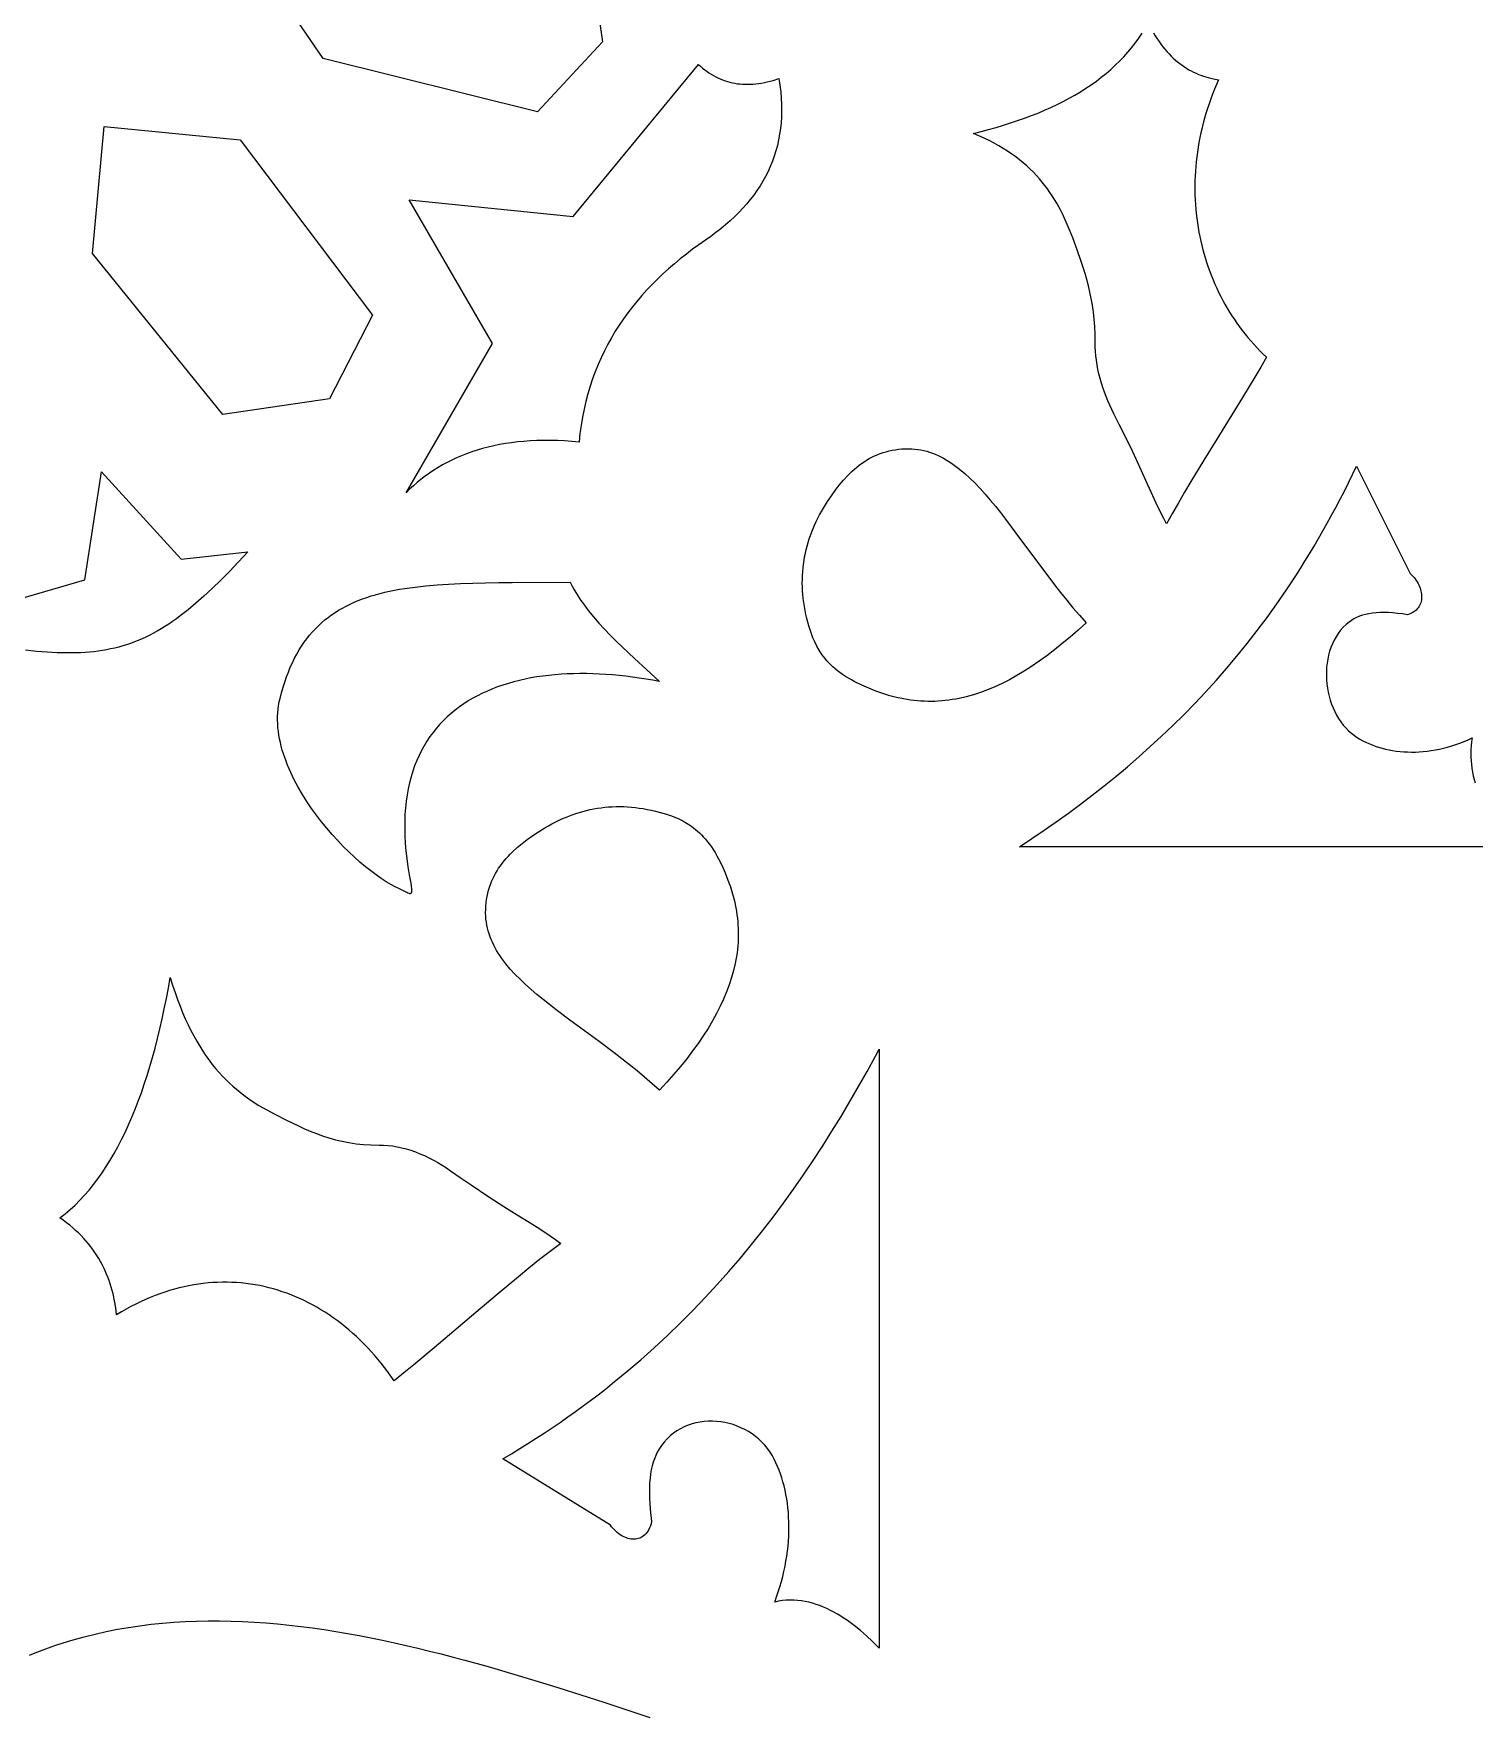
# Model space of a CAD drawing. Extents: x -575 to 575, y -425 to 425.
# Drawn here: x -468.3 to -411.5, y 250.7 to 317.1 of the extents above; entities that cross this region are included whole.
import ezdxf

# ---------------------------------------------------------------- set-up
doc = ezdxf.new("R2010")
doc.units = 0
doc.layers.add('LAYER_1', color=18, linetype='CONTINUOUS')

msp = doc.modelspace()

# ---------------------------------------------------------------- linework, layer by layer
at = {"layer": 'LAYER_1'}
for points in [[(-446.441, 320.472), (-445.903, 316.747), (-448.456, 313.991), (-456.901, 316.085), (-459.667, 320.131), (-454.845, 322.535)], [(-442.04, 315.782), (-441.958, 315.712), (-441.875, 315.646), (-441.791, 315.583), (-441.705, 315.523), (-441.619, 315.468), (-441.531, 315.416), (-441.441, 315.367), (-441.351, 315.323), (-441.26, 315.282), (-441.167, 315.244), (-441.073, 315.21), (-440.978, 315.18), (-440.882, 315.154), (-440.784, 315.131), (-440.686, 315.112), (-440.586, 315.096), (-440.485, 315.084), (-440.383, 315.076), (-440.28, 315.072), (-440.175, 315.071), (-440.069, 315.073), (-439.962, 315.08), (-439.854, 315.09), (-439.745, 315.103), (-439.634, 315.121), (-439.523, 315.141), (-439.41, 315.166), (-439.181, 315.226), (-438.947, 315.301), (-438.908, 315.038), (-438.879, 314.779), (-438.859, 314.526), (-438.847, 314.277), (-438.845, 314.034), (-438.851, 313.794), (-438.865, 313.56), (-438.889, 313.329), (-438.921, 313.103), (-438.961, 312.882), (-439.01, 312.664), (-439.067, 312.451), (-439.133, 312.242), (-439.206, 312.037), (-439.288, 311.835), (-439.377, 311.638), (-439.475, 311.444), (-439.581, 311.254), (-439.694, 311.067), (-439.815, 310.884), (-439.944, 310.705), (-440.08, 310.528), (-440.224, 310.355), (-440.375, 310.186), (-440.534, 310.019), (-440.7, 309.855), (-440.874, 309.694), (-441.054, 309.536), (-441.242, 309.381), (-441.436, 309.229), (-441.638, 309.079), (-441.846, 308.931), (-442.101, 308.752), (-442.35, 308.57), (-442.595, 308.383), (-442.834, 308.193), (-443.068, 307.999), (-443.296, 307.802), (-443.518, 307.6), (-443.735, 307.394), (-443.945, 307.184), (-444.15, 306.969), (-444.348, 306.75), (-444.54, 306.527), (-444.725, 306.299), (-444.903, 306.067), (-445.075, 305.829), (-445.24, 305.587), (-445.397, 305.34), (-445.548, 305.088), (-445.691, 304.831), (-445.827, 304.568), (-445.955, 304.3), (-446.075, 304.027), (-446.188, 303.748), (-446.292, 303.464), (-446.389, 303.174), (-446.477, 302.878), (-446.556, 302.576), (-446.628, 302.268), (-446.69, 301.954), (-446.744, 301.634), (-446.788, 301.308), (-446.824, 300.975), (-447.115, 301), (-447.4, 301.019), (-447.68, 301.031), (-447.955, 301.037), (-448.224, 301.038), (-448.487, 301.032), (-448.746, 301.02), (-448.999, 301.003), (-449.247, 300.979), (-449.49, 300.95), (-449.727, 300.915), (-449.96, 300.875), (-450.188, 300.829), (-450.41, 300.777), (-450.628, 300.72), (-450.841, 300.657), (-451.05, 300.59), (-451.253, 300.517), (-451.452, 300.438), (-451.647, 300.355), (-451.837, 300.266), (-452.022, 300.173), (-452.203, 300.074), (-452.38, 299.971), (-452.552, 299.863), (-452.72, 299.75), (-452.884, 299.632), (-453.044, 299.51), (-453.2, 299.383), (-453.352, 299.252), (-453.499, 299.116), (-453.643, 298.976), (-450.233, 304.862), (-453.525, 310.526), (-447.059, 309.859), (-442.121, 315.856)], [(-460.182, 312.887), (-454.96, 305.98), (-456.66, 302.684), (-460.859, 302.067), (-465.994, 308.402), (-465.537, 313.41)], [(-433.713, 300.706), (-433.593, 300.697), (-433.474, 300.683), (-433.357, 300.663), (-433.241, 300.639), (-433.126, 300.61), (-433.013, 300.576), (-432.901, 300.537), (-432.789, 300.493), (-432.679, 300.445), (-432.57, 300.393), (-432.462, 300.336), (-432.355, 300.275), (-432.249, 300.21), (-432.143, 300.141), (-432.039, 300.068), (-431.935, 299.992), (-431.831, 299.911), (-431.626, 299.739), (-431.423, 299.553), (-431.222, 299.355), (-431.021, 299.144), (-430.821, 298.922), (-430.622, 298.689), (-430.422, 298.446), (-430.221, 298.194), (-430.02, 297.933), (-429.612, 297.391), (-428.764, 296.241), (-428.318, 295.646), (-428.088, 295.346), (-427.852, 295.045), (-427.61, 294.745), (-427.363, 294.446), (-427.108, 294.149), (-426.847, 293.854), (-427.164, 293.566), (-427.477, 293.292), (-427.786, 293.032), (-428.093, 292.787), (-428.396, 292.556), (-428.696, 292.339), (-428.993, 292.136), (-429.288, 291.947), (-429.58, 291.772), (-429.87, 291.612), (-430.157, 291.465), (-430.442, 291.332), (-430.726, 291.213), (-431.008, 291.108), (-431.288, 291.017), (-431.567, 290.939), (-431.844, 290.876), (-431.982, 290.849), (-432.121, 290.825), (-432.258, 290.805), (-432.396, 290.789), (-432.533, 290.776), (-432.671, 290.766), (-432.808, 290.759), (-432.945, 290.756), (-433.081, 290.757), (-433.218, 290.76), (-433.355, 290.767), (-433.491, 290.778), (-433.628, 290.791), (-433.765, 290.809), (-433.901, 290.829), (-434.038, 290.853), (-434.311, 290.91), (-434.584, 290.981), (-434.858, 291.065), (-435.133, 291.162), (-435.409, 291.272), (-435.685, 291.396), (-435.963, 291.532), (-436.091, 291.601), (-436.214, 291.671), (-436.33, 291.743), (-436.44, 291.816), (-436.544, 291.891), (-436.643, 291.966), (-436.736, 292.043), (-436.825, 292.121), (-436.908, 292.2), (-436.986, 292.28), (-437.059, 292.36), (-437.128, 292.441), (-437.193, 292.522), (-437.253, 292.604), (-437.363, 292.769), (-437.458, 292.933), (-437.54, 293.097), (-437.611, 293.26), (-437.672, 293.42), (-437.724, 293.578), (-437.77, 293.731), (-437.846, 294.023), (-437.884, 294.183), (-437.917, 294.341), (-437.945, 294.499), (-437.969, 294.655), (-437.989, 294.81), (-438.005, 294.965), (-438.017, 295.118), (-438.024, 295.27), (-438.027, 295.421), (-438.026, 295.571), (-438.021, 295.72), (-438.012, 295.868), (-437.999, 296.015), (-437.982, 296.161), (-437.961, 296.306), (-437.936, 296.45), (-437.907, 296.593), (-437.874, 296.735), (-437.838, 296.876), (-437.797, 297.016), (-437.753, 297.156), (-437.706, 297.294), (-437.654, 297.432), (-437.599, 297.568), (-437.541, 297.704), (-437.479, 297.839), (-437.413, 297.974), (-437.344, 298.107), (-437.271, 298.239), (-437.195, 298.371), (-437.033, 298.632), (-436.883, 298.855), (-436.73, 299.069), (-436.572, 299.274), (-436.409, 299.469), (-436.24, 299.653), (-436.153, 299.74), (-436.064, 299.825), (-435.974, 299.906), (-435.882, 299.984), (-435.788, 300.059), (-435.692, 300.13), (-435.595, 300.197), (-435.495, 300.261), (-435.392, 300.321), (-435.288, 300.377), (-435.181, 300.429), (-435.072, 300.478), (-434.961, 300.521), (-434.847, 300.561), (-434.73, 300.596), (-434.611, 300.627), (-434.489, 300.653), (-434.364, 300.674), (-434.236, 300.69), (-434.105, 300.702), (-433.972, 300.708), (-433.835, 300.71)], [(-447.1, 295.302), (-447.017, 295.157), (-446.93, 295.014), (-446.841, 294.874), (-446.749, 294.737), (-446.655, 294.602), (-446.459, 294.34), (-446.255, 294.086), (-446.043, 293.84), (-445.823, 293.6), (-445.597, 293.364), (-445.365, 293.133), (-445.129, 292.905), (-444.644, 292.453), (-444.149, 291.999), (-443.649, 291.535), (-443.917, 291.587), (-444.184, 291.633), (-444.451, 291.676), (-444.716, 291.714), (-444.98, 291.747), (-445.244, 291.777), (-445.506, 291.801), (-445.766, 291.821), (-446.025, 291.836), (-446.282, 291.847), (-446.537, 291.852), (-446.789, 291.853), (-447.04, 291.849), (-447.289, 291.84), (-447.535, 291.826), (-447.778, 291.807), (-448.018, 291.783), (-448.256, 291.754), (-448.49, 291.719), (-448.721, 291.679), (-448.949, 291.634), (-449.174, 291.584), (-449.394, 291.528), (-449.611, 291.467), (-449.824, 291.4), (-450.033, 291.327), (-450.238, 291.249), (-450.438, 291.165), (-450.634, 291.076), (-450.825, 290.981), (-451.011, 290.88), (-451.192, 290.773), (-451.369, 290.66), (-451.54, 290.541), (-451.705, 290.416), (-451.865, 290.285), (-452.02, 290.147), (-452.168, 290.004), (-452.311, 289.854), (-452.447, 289.698), (-452.578, 289.536), (-452.701, 289.367), (-452.819, 289.191), (-452.929, 289.01), (-453.033, 288.821), (-453.13, 288.626), (-453.22, 288.424), (-453.302, 288.216), (-453.377, 288.001), (-453.444, 287.778), (-453.504, 287.549), (-453.556, 287.313), (-453.6, 287.071), (-453.636, 286.82), (-453.663, 286.563), (-453.683, 286.299), (-453.693, 286.028), (-453.695, 285.749), (-453.688, 285.463), (-453.672, 285.169), (-453.647, 284.868), (-453.612, 284.56), (-453.568, 284.244), (-453.515, 283.921), (-453.459, 283.593), (-453.442, 283.471), (-453.431, 283.372), (-453.428, 283.297), (-453.432, 283.242), (-453.444, 283.205), (-453.452, 283.193), (-453.462, 283.185), (-453.475, 283.18), (-453.489, 283.179), (-453.524, 283.186), (-453.566, 283.203), (-453.617, 283.228), (-453.743, 283.295), (-453.819, 283.333), (-453.904, 283.371), (-454.068, 283.447), (-454.244, 283.541), (-454.429, 283.651), (-454.623, 283.777), (-454.824, 283.918), (-455.03, 284.074), (-455.242, 284.243), (-455.458, 284.426), (-455.675, 284.621), (-455.895, 284.827), (-456.114, 285.045), (-456.332, 285.272), (-456.547, 285.509), (-456.76, 285.756), (-456.967, 286.01), (-457.168, 286.271), (-457.363, 286.539), (-457.549, 286.813), (-457.725, 287.093), (-457.891, 287.376), (-458.045, 287.664), (-458.117, 287.809), (-458.185, 287.955), (-458.25, 288.101), (-458.312, 288.248), (-458.369, 288.395), (-458.423, 288.542), (-458.472, 288.69), (-458.517, 288.838), (-458.557, 288.986), (-458.593, 289.134), (-458.624, 289.282), (-458.65, 289.429), (-458.671, 289.577), (-458.687, 289.723), (-458.697, 289.87), (-458.702, 290.016), (-458.701, 290.161), (-458.695, 290.305), (-458.682, 290.449), (-458.663, 290.592), (-458.638, 290.733), (-458.607, 290.874), (-458.549, 291.096), (-458.487, 291.311), (-458.421, 291.519), (-458.352, 291.72), (-458.278, 291.914), (-458.201, 292.1), (-458.12, 292.281), (-458.035, 292.454), (-457.946, 292.621), (-457.853, 292.782), (-457.756, 292.937), (-457.656, 293.085), (-457.551, 293.228), (-457.443, 293.364), (-457.331, 293.495), (-457.215, 293.62), (-457.096, 293.74), (-456.972, 293.854), (-456.845, 293.964), (-456.714, 294.068), (-456.579, 294.167), (-456.44, 294.261), (-456.297, 294.35), (-456.151, 294.435), (-456, 294.515), (-455.846, 294.591), (-455.688, 294.663), (-455.526, 294.731), (-455.361, 294.794), (-455.191, 294.854), (-455.018, 294.91), (-454.841, 294.962), (-454.66, 295.011), (-454.476, 295.056), (-454.287, 295.098), (-454.095, 295.137), (-453.899, 295.173), (-453.699, 295.206), (-453.288, 295.264), (-452.862, 295.311), (-452.421, 295.35), (-451.965, 295.38), (-451.493, 295.404), (-451.007, 295.421), (-450.505, 295.433), (-449.989, 295.44), (-449.457, 295.445), (-447.181, 295.451)], [(-445.065, 286.61), (-444.913, 286.602), (-444.76, 286.591), (-444.606, 286.575), (-444.451, 286.555), (-444.294, 286.531), (-444.137, 286.503), (-443.978, 286.47), (-443.819, 286.432), (-443.527, 286.356), (-443.373, 286.31), (-443.216, 286.258), (-443.055, 286.197), (-442.893, 286.126), (-442.729, 286.044), (-442.564, 285.949), (-442.4, 285.839), (-442.318, 285.779), (-442.236, 285.714), (-442.155, 285.645), (-442.075, 285.572), (-441.995, 285.494), (-441.917, 285.41), (-441.839, 285.322), (-441.762, 285.229), (-441.686, 285.13), (-441.611, 285.026), (-441.538, 284.916), (-441.466, 284.8), (-441.396, 284.677), (-441.328, 284.549), (-441.191, 284.271), (-441.068, 283.995), (-440.957, 283.719), (-440.86, 283.444), (-440.776, 283.17), (-440.706, 282.897), (-440.648, 282.623), (-440.624, 282.487), (-440.604, 282.35), (-440.587, 282.214), (-440.573, 282.077), (-440.563, 281.941), (-440.556, 281.804), (-440.552, 281.667), (-440.552, 281.531), (-440.555, 281.394), (-440.561, 281.257), (-440.571, 281.119), (-440.584, 280.982), (-440.601, 280.844), (-440.621, 280.706), (-440.644, 280.568), (-440.671, 280.43), (-440.735, 280.153), (-440.812, 279.874), (-440.904, 279.594), (-441.009, 279.312), (-441.128, 279.028), (-441.26, 278.743), (-441.407, 278.455), (-441.568, 278.166), (-441.743, 277.874), (-441.931, 277.579), (-442.134, 277.282), (-442.351, 276.982), (-442.582, 276.679), (-442.828, 276.372), (-443.087, 276.063), (-443.361, 275.749), (-443.649, 275.433), (-443.944, 275.694), (-444.241, 275.948), (-444.541, 276.196), (-444.841, 276.438), (-445.141, 276.673), (-445.441, 276.904), (-446.036, 277.35), (-447.187, 278.198), (-447.729, 278.606), (-447.989, 278.807), (-448.241, 279.008), (-448.484, 279.207), (-448.717, 279.407), (-448.939, 279.607), (-449.15, 279.807), (-449.349, 280.009), (-449.535, 280.212), (-449.706, 280.417), (-449.787, 280.52), (-449.864, 280.624), (-449.937, 280.729), (-450.006, 280.835), (-450.071, 280.941), (-450.132, 281.048), (-450.188, 281.156), (-450.241, 281.265), (-450.289, 281.375), (-450.332, 281.486), (-450.371, 281.599), (-450.405, 281.712), (-450.434, 281.827), (-450.459, 281.943), (-450.478, 282.06), (-450.492, 282.179), (-450.501, 282.299), (-450.505, 282.421), (-450.504, 282.557), (-450.497, 282.691), (-450.486, 282.822), (-450.469, 282.95), (-450.448, 283.075), (-450.422, 283.197), (-450.391, 283.316), (-450.356, 283.433), (-450.317, 283.547), (-450.273, 283.658), (-450.225, 283.767), (-450.173, 283.874), (-450.117, 283.978), (-450.056, 284.08), (-449.993, 284.18), (-449.925, 284.278), (-449.854, 284.374), (-449.779, 284.468), (-449.701, 284.56), (-449.62, 284.65), (-449.536, 284.739), (-449.448, 284.826), (-449.265, 284.995), (-449.07, 285.158), (-448.865, 285.316), (-448.65, 285.469), (-448.428, 285.619), (-448.167, 285.781), (-448.035, 285.857), (-447.902, 285.93), (-447.769, 285.999), (-447.635, 286.065), (-447.5, 286.127), (-447.364, 286.185), (-447.227, 286.24), (-447.09, 286.292), (-446.951, 286.339), (-446.812, 286.383), (-446.671, 286.424), (-446.53, 286.46), (-446.388, 286.493), (-446.245, 286.522), (-446.101, 286.546), (-445.956, 286.568), (-445.81, 286.585), (-445.663, 286.598), (-445.515, 286.607), (-445.366, 286.612), (-445.216, 286.613)], [(-462.839, 279.577), (-462.745, 279.291), (-462.647, 279.015), (-462.547, 278.75), (-462.444, 278.496), (-462.339, 278.251), (-462.23, 278.016), (-462.12, 277.791), (-462.006, 277.575), (-461.89, 277.367), (-461.772, 277.169), (-461.651, 276.978), (-461.528, 276.796), (-461.403, 276.621), (-461.276, 276.454), (-461.146, 276.295), (-461.014, 276.142), (-460.88, 275.996), (-460.744, 275.856), (-460.606, 275.722), (-460.467, 275.594), (-460.325, 275.472), (-460.182, 275.355), (-460.036, 275.243), (-459.889, 275.135), (-459.741, 275.032), (-459.439, 274.839), (-459.131, 274.659), (-458.817, 274.492), (-458.349, 274.253), (-457.883, 274.027), (-457.649, 273.921), (-457.413, 273.82), (-457.174, 273.725), (-456.93, 273.637), (-456.681, 273.557), (-456.425, 273.485), (-456.162, 273.422), (-455.89, 273.37), (-455.609, 273.328), (-455.318, 273.299), (-455.015, 273.281), (-454.699, 273.277), (-454.525, 273.273), (-454.349, 273.261), (-454.172, 273.239), (-453.993, 273.209), (-453.814, 273.17), (-453.634, 273.123), (-453.455, 273.068), (-453.275, 273.005), (-453.096, 272.935), (-452.918, 272.858), (-452.741, 272.775), (-452.566, 272.684), (-452.393, 272.588), (-452.222, 272.485), (-452.053, 272.377), (-451.888, 272.264), (-451.468, 271.969), (-451.079, 271.702), (-450.384, 271.24), (-449.785, 270.856), (-449.262, 270.531), (-448.795, 270.243), (-448.367, 269.972), (-447.958, 269.699), (-447.755, 269.554), (-447.549, 269.401), (-447.964, 269.087), (-448.381, 268.762), (-448.798, 268.428), (-449.216, 268.087), (-450.053, 267.39), (-450.886, 266.683), (-452.528, 265.285), (-453.33, 264.619), (-453.724, 264.299), (-454.113, 263.99), (-454.237, 264.167), (-454.362, 264.341), (-454.491, 264.51), (-454.621, 264.676), (-454.754, 264.838), (-454.889, 264.996), (-455.026, 265.15), (-455.166, 265.301), (-455.307, 265.447), (-455.451, 265.589), (-455.597, 265.727), (-455.745, 265.862), (-455.894, 265.992), (-456.046, 266.118), (-456.199, 266.24), (-456.354, 266.357), (-456.511, 266.471), (-456.67, 266.58), (-456.831, 266.686), (-456.993, 266.786), (-457.156, 266.883), (-457.321, 266.975), (-457.488, 267.063), (-457.656, 267.147), (-457.826, 267.226), (-457.997, 267.3), (-458.169, 267.371), (-458.342, 267.436), (-458.517, 267.498), (-458.693, 267.554), (-458.87, 267.606), (-459.048, 267.654), (-459.227, 267.697), (-459.407, 267.735), (-459.588, 267.769), (-459.77, 267.798), (-459.953, 267.822), (-460.137, 267.841), (-460.321, 267.856), (-460.506, 267.866), (-460.692, 267.871), (-460.878, 267.871), (-461.065, 267.866), (-461.253, 267.856), (-461.441, 267.842), (-461.629, 267.822), (-461.818, 267.797), (-462.007, 267.768), (-462.197, 267.733), (-462.387, 267.693), (-462.577, 267.648), (-462.767, 267.598), (-462.958, 267.543), (-463.148, 267.483), (-463.338, 267.417), (-463.529, 267.346), (-463.719, 267.27), (-463.91, 267.188), (-464.1, 267.102), (-464.29, 267.009), (-464.48, 266.912), (-464.669, 266.809), (-464.858, 266.701), (-465.047, 266.587), (-465.083, 266.866), (-465.13, 267.141), (-465.188, 267.411), (-465.222, 267.544), (-465.26, 267.676), (-465.3, 267.807), (-465.344, 267.936), (-465.391, 268.064), (-465.442, 268.191), (-465.496, 268.317), (-465.554, 268.441), (-465.615, 268.563), (-465.68, 268.684), (-465.749, 268.804), (-465.822, 268.922), (-465.898, 269.039), (-465.979, 269.154), (-466.064, 269.268), (-466.152, 269.38), (-466.245, 269.49), (-466.343, 269.599), (-466.444, 269.706), (-466.55, 269.811), (-466.66, 269.914), (-466.775, 270.016), (-466.895, 270.116), (-467.019, 270.214), (-467.147, 270.311), (-467.281, 270.405), (-467.077, 270.564), (-466.878, 270.733), (-466.683, 270.911), (-466.493, 271.099), (-466.309, 271.297), (-466.128, 271.504), (-465.953, 271.72), (-465.782, 271.946), (-465.615, 272.181), (-465.453, 272.425), (-465.296, 272.677), (-465.143, 272.939), (-464.994, 273.209), (-464.85, 273.488), (-464.71, 273.775), (-464.574, 274.071), (-464.442, 274.376), (-464.314, 274.688), (-464.191, 275.009), (-464.071, 275.337), (-463.955, 275.674), (-463.844, 276.019), (-463.736, 276.371), (-463.632, 276.731), (-463.531, 277.098), (-463.435, 277.473), (-463.342, 277.856), (-463.253, 278.245), (-463.167, 278.642), (-463.085, 279.046), (-463.006, 279.457), (-462.931, 279.875)], [(-435, 253.445), (-435.042, 253.49), (-435.267, 253.714), (-435.5, 253.934), (-435.741, 254.145), (-435.99, 254.347), (-436.247, 254.536), (-436.377, 254.625), (-436.51, 254.711), (-436.644, 254.792), (-436.78, 254.869), (-436.917, 254.941), (-437.056, 255.008), (-437.196, 255.07), (-437.337, 255.126), (-437.48, 255.177), (-437.624, 255.221), (-437.769, 255.259), (-437.915, 255.291), (-438.062, 255.315), (-438.211, 255.332), (-438.36, 255.342), (-438.51, 255.344), (-438.66, 255.338), (-438.812, 255.324), (-438.964, 255.301), (-439.117, 255.269), (-439.042, 255.47), (-438.973, 255.671), (-438.909, 255.872), (-438.85, 256.073), (-438.798, 256.274), (-438.75, 256.475), (-438.708, 256.676), (-438.671, 256.875), (-438.639, 257.074), (-438.613, 257.272), (-438.591, 257.469), (-438.575, 257.664), (-438.564, 257.858), (-438.557, 258.051), (-438.555, 258.241), (-438.558, 258.429), (-438.566, 258.615), (-438.578, 258.799), (-438.595, 258.98), (-438.617, 259.159), (-438.643, 259.334), (-438.673, 259.507), (-438.708, 259.676), (-438.747, 259.842), (-438.79, 260.004), (-438.838, 260.163), (-438.89, 260.317), (-438.945, 260.468), (-439.005, 260.614), (-439.068, 260.755), (-439.136, 260.892), (-439.207, 261.024), (-439.298, 261.173), (-439.397, 261.313), (-439.505, 261.446), (-439.62, 261.57), (-439.743, 261.686), (-439.872, 261.794), (-440.008, 261.893), (-440.149, 261.984), (-440.294, 262.066), (-440.445, 262.139), (-440.598, 262.203), (-440.755, 262.258), (-440.915, 262.304), (-441.077, 262.341), (-441.24, 262.368), (-441.404, 262.386), (-441.568, 262.394), (-441.732, 262.393), (-441.895, 262.381), (-442.057, 262.36), (-442.217, 262.328), (-442.374, 262.287), (-442.528, 262.235), (-442.679, 262.172), (-442.825, 262.1), (-442.966, 262.016), (-443.102, 261.922), (-443.232, 261.816), (-443.355, 261.7), (-443.471, 261.573), (-443.579, 261.434), (-443.679, 261.284), (-443.745, 261.169), (-443.805, 261.046), (-443.858, 260.916), (-443.904, 260.778), (-443.945, 260.632), (-443.979, 260.478), (-444.007, 260.315), (-444.028, 260.144), (-444.043, 259.964), (-444.051, 259.775), (-444.054, 259.576), (-444.049, 259.368), (-444.038, 259.15), (-444.021, 258.923), (-443.997, 258.685), (-443.967, 258.436), (-443.989, 258.35), (-444.015, 258.271), (-444.045, 258.197), (-444.078, 258.129), (-444.113, 258.067), (-444.152, 258.011), (-444.193, 257.96), (-444.237, 257.914), (-444.283, 257.874), (-444.332, 257.84), (-444.382, 257.81), (-444.435, 257.786), (-444.489, 257.768), (-444.544, 257.754), (-444.601, 257.745), (-444.659, 257.741), (-444.717, 257.743), (-444.777, 257.749), (-444.837, 257.759), (-444.898, 257.775), (-444.959, 257.795), (-445.019, 257.82), (-445.08, 257.849), (-445.141, 257.882), (-445.201, 257.92), (-445.26, 257.962), (-445.318, 258.009), (-445.376, 258.059), (-445.432, 258.114), (-445.487, 258.173), (-445.541, 258.235), (-445.592, 258.302), (-449.825, 260.916), (-449.492, 261.113), (-449.163, 261.313), (-448.837, 261.516), (-448.516, 261.72), (-448.198, 261.927), (-447.884, 262.136), (-447.574, 262.348), (-447.267, 262.561), (-446.964, 262.777), (-446.665, 262.995), (-446.369, 263.216), (-446.077, 263.438), (-445.789, 263.662), (-445.503, 263.889), (-444.943, 264.348), (-444.396, 264.815), (-443.863, 265.29), (-443.342, 265.773), (-442.833, 266.264), (-442.337, 266.761), (-441.853, 267.266), (-441.38, 267.778), (-440.919, 268.297), (-440.468, 268.822), (-440.028, 269.354), (-439.599, 269.892), (-439.18, 270.436), (-438.77, 270.986), (-438.37, 271.542), (-437.98, 272.104), (-437.598, 272.67), (-437.225, 273.242), (-436.86, 273.819), (-436.503, 274.401), (-436.153, 274.987), (-435.812, 275.578), (-435.477, 276.173), (-435.149, 276.772), (-435, 277.052)]]:
    msp.add_lwpolyline(points, close=True, dxfattribs=at)
for points in [[(-424.193, 317.099), (-424.121, 316.98), (-424.047, 316.865), (-423.971, 316.755), (-423.895, 316.649), (-423.817, 316.547), (-423.738, 316.45), (-423.658, 316.357), (-423.577, 316.268), (-423.494, 316.184), (-423.41, 316.103), (-423.325, 316.026), (-423.24, 315.954), (-423.152, 315.885), (-423.064, 315.82), (-422.975, 315.758), (-422.885, 315.701), (-422.794, 315.646), (-422.702, 315.596), (-422.608, 315.549), (-422.514, 315.505), (-422.419, 315.464), (-422.323, 315.427), (-422.226, 315.393), (-422.03, 315.334), (-421.83, 315.287), (-421.627, 315.252), (-421.71, 315.063), (-421.789, 314.874), (-421.864, 314.684), (-421.934, 314.495), (-422.002, 314.305), (-422.065, 314.114), (-422.124, 313.924), (-422.179, 313.734), (-422.231, 313.543), (-422.279, 313.353), (-422.322, 313.162), (-422.363, 312.972), (-422.399, 312.782), (-422.432, 312.591), (-422.461, 312.402), (-422.486, 312.212), (-422.507, 312.023), (-422.525, 311.834), (-422.54, 311.645), (-422.55, 311.457), (-422.557, 311.27), (-422.561, 311.083), (-422.561, 310.896), (-422.557, 310.711), (-422.55, 310.525), (-422.539, 310.341), (-422.525, 310.157), (-422.508, 309.975), (-422.487, 309.793), (-422.462, 309.612), (-422.434, 309.432), (-422.403, 309.252), (-422.369, 309.074), (-422.331, 308.897), (-422.289, 308.722), (-422.245, 308.547), (-422.197, 308.373), (-422.146, 308.201), (-422.092, 308.03), (-422.034, 307.861), (-421.974, 307.693), (-421.91, 307.526), (-421.843, 307.361), (-421.772, 307.197), (-421.699, 307.035), (-421.623, 306.875), (-421.543, 306.716), (-421.461, 306.559), (-421.375, 306.404), (-421.286, 306.25), (-421.195, 306.099), (-421.1, 305.949), (-421.002, 305.801), (-420.902, 305.656), (-420.798, 305.512), (-420.692, 305.37), (-420.583, 305.231), (-420.471, 305.094), (-420.356, 304.958), (-420.238, 304.826), (-420.118, 304.695), (-419.994, 304.567), (-419.868, 304.441), (-419.739, 304.318), (-419.964, 303.928), (-420.196, 303.534), (-420.681, 302.733), (-421.697, 301.09), (-422.212, 300.257), (-422.718, 299.421), (-422.966, 299.003), (-423.209, 298.585), (-423.445, 298.169), (-423.674, 297.753), (-423.785, 297.959), (-423.89, 298.162), (-424.089, 298.572), (-424.285, 299), (-424.495, 299.466), (-424.732, 299.99), (-425.011, 300.589), (-425.347, 301.284), (-425.541, 301.673), (-425.755, 302.093), (-425.838, 302.258), (-425.916, 302.426), (-425.991, 302.597), (-426.061, 302.771), (-426.127, 302.946), (-426.187, 303.123), (-426.243, 303.301), (-426.294, 303.48), (-426.34, 303.659), (-426.38, 303.839), (-426.414, 304.019), (-426.442, 304.198), (-426.464, 304.376), (-426.48, 304.554), (-426.489, 304.73), (-426.491, 304.904), (-426.495, 305.219), (-426.507, 305.522), (-426.529, 305.814), (-426.559, 306.095), (-426.597, 306.366), (-426.643, 306.63), (-426.695, 306.885), (-426.753, 307.134), (-426.817, 307.378), (-426.886, 307.618), (-426.96, 307.854), (-427.037, 308.088), (-427.202, 308.553), (-427.375, 309.022), (-427.497, 309.335), (-427.627, 309.643), (-427.768, 309.945), (-427.843, 310.094), (-427.921, 310.241), (-428.003, 310.386), (-428.088, 310.53), (-428.177, 310.671), (-428.27, 310.811), (-428.367, 310.949), (-428.468, 311.085), (-428.575, 311.219), (-428.686, 311.351), (-428.802, 311.48), (-428.923, 311.608), (-429.05, 311.733), (-429.183, 311.856), (-429.321, 311.977), (-429.466, 312.095), (-429.617, 312.211), (-429.774, 312.324), (-429.938, 312.435), (-430.108, 312.543), (-430.286, 312.649), (-430.471, 312.752), (-430.664, 312.852), (-430.864, 312.949), (-431.073, 313.044), (-431.289, 313.135), (-430.985, 313.211), (-430.686, 313.289), (-430.393, 313.372), (-430.104, 313.457), (-429.821, 313.547), (-429.543, 313.639), (-429.27, 313.736), (-429.003, 313.836), (-428.741, 313.94), (-428.485, 314.048), (-428.235, 314.16), (-427.99, 314.276), (-427.751, 314.395), (-427.518, 314.519), (-427.29, 314.647), (-427.069, 314.778), (-426.854, 314.914), (-426.645, 315.054), (-426.442, 315.199), (-426.246, 315.348), (-426.056, 315.501), (-425.872, 315.658), (-425.695, 315.82), (-425.524, 315.986), (-425.36, 316.157), (-425.203, 316.333), (-425.052, 316.513), (-424.908, 316.698), (-424.772, 316.888), (-424.642, 317.082)], [(-410.008, 285.032), (-429.472, 285.032), (-428.985, 285.354), (-428.501, 285.681), (-428.021, 286.016), (-427.544, 286.358), (-427.071, 286.707), (-426.601, 287.064), (-426.135, 287.429), (-425.674, 287.802), (-425.216, 288.184), (-424.763, 288.575), (-424.315, 288.975), (-423.871, 289.384), (-423.431, 289.804), (-422.997, 290.233), (-422.568, 290.673), (-422.144, 291.123), (-421.725, 291.585), (-421.312, 292.057), (-420.904, 292.542), (-420.502, 293.038), (-420.107, 293.546), (-419.717, 294.067), (-419.333, 294.601), (-418.956, 295.148), (-418.586, 295.708), (-418.403, 295.993), (-418.222, 296.282), (-418.042, 296.574), (-417.864, 296.87), (-417.688, 297.169), (-417.514, 297.472), (-417.342, 297.778), (-417.171, 298.089), (-417.002, 298.403), (-416.835, 298.72), (-416.67, 299.042), (-416.507, 299.367), (-416.345, 299.696), (-416.186, 300.029), (-414.076, 295.797), (-414.022, 295.745), (-413.972, 295.692), (-413.924, 295.637), (-413.88, 295.581), (-413.839, 295.523), (-413.802, 295.465), (-413.768, 295.405), (-413.737, 295.345), (-413.71, 295.285), (-413.687, 295.224), (-413.667, 295.163), (-413.651, 295.102), (-413.638, 295.042), (-413.629, 294.982), (-413.625, 294.922), (-413.624, 294.863), (-413.627, 294.805), (-413.634, 294.749), (-413.645, 294.693), (-413.66, 294.639), (-413.679, 294.587), (-413.703, 294.537), (-413.731, 294.488), (-413.763, 294.442), (-413.8, 294.398), (-413.841, 294.357), (-413.887, 294.318), (-413.937, 294.282), (-413.992, 294.249), (-414.051, 294.22), (-414.115, 294.194), (-414.184, 294.172), (-414.385, 294.202), (-414.577, 294.226), (-414.761, 294.243), (-414.937, 294.254), (-415.105, 294.258), (-415.265, 294.256), (-415.417, 294.248), (-415.563, 294.233), (-415.701, 294.211), (-415.832, 294.184), (-415.957, 294.15), (-416.074, 294.109), (-416.186, 294.062), (-416.291, 294.009), (-416.39, 293.95), (-416.483, 293.884), (-416.604, 293.784), (-416.716, 293.675), (-416.819, 293.559), (-416.913, 293.436), (-416.998, 293.306), (-417.074, 293.171), (-417.141, 293.029), (-417.2, 292.883), (-417.251, 292.733), (-417.292, 292.579), (-417.326, 292.421), (-417.351, 292.262), (-417.369, 292.1), (-417.378, 291.937), (-417.379, 291.773), (-417.373, 291.608), (-417.358, 291.444), (-417.336, 291.281), (-417.306, 291.12), (-417.269, 290.96), (-417.225, 290.803), (-417.173, 290.649), (-417.114, 290.499), (-417.048, 290.353), (-416.975, 290.212), (-416.895, 290.077), (-416.808, 289.948), (-416.714, 289.825), (-416.614, 289.709), (-416.507, 289.602), (-416.393, 289.502), (-416.274, 289.412), (-416.167, 289.34), (-416.056, 289.273), (-415.942, 289.209), (-415.824, 289.15), (-415.703, 289.094), (-415.578, 289.043), (-415.45, 288.995), (-415.319, 288.952), (-415.185, 288.913), (-415.049, 288.878), (-414.909, 288.848), (-414.768, 288.821), (-414.624, 288.8), (-414.477, 288.783), (-414.329, 288.771), (-414.179, 288.763), (-414.027, 288.76), (-413.873, 288.762), (-413.718, 288.768), (-413.561, 288.78), (-413.404, 288.796), (-413.245, 288.818), (-413.085, 288.844), (-412.924, 288.876), (-412.763, 288.913), (-412.602, 288.955), (-412.439, 289.002), (-412.277, 289.055), (-412.115, 289.113), (-411.952, 289.177), (-411.79, 289.247), (-411.628, 289.321), (-411.654, 289.169), (-411.672, 289.016), (-411.684, 288.865), (-411.689, 288.714), (-411.687, 288.564), (-411.679, 288.415), (-411.665, 288.267), (-411.645, 288.12), (-411.62, 287.974), (-411.589, 287.829), (-411.553, 287.685), (-411.513, 287.542)], [(-474.191, 293.243), (-466.298, 295.553), (-465.635, 299.801), (-462.497, 296.358), (-459.874, 296.644), (-460.242, 296.25), (-460.598, 295.879), (-460.943, 295.532), (-461.277, 295.207), (-461.603, 294.905), (-461.921, 294.624), (-462.233, 294.364), (-462.387, 294.242), (-462.54, 294.126), (-462.692, 294.014), (-462.843, 293.907), (-462.993, 293.805), (-463.143, 293.708), (-463.293, 293.616), (-463.443, 293.528), (-463.592, 293.445), (-463.742, 293.367), (-463.892, 293.293), (-464.042, 293.224), (-464.193, 293.159), (-464.345, 293.098), (-464.498, 293.042), (-464.652, 292.99), (-464.807, 292.942), (-464.964, 292.898), (-465.122, 292.858), (-465.282, 292.822), (-465.444, 292.79), (-465.607, 292.761), (-465.773, 292.737), (-465.942, 292.716), (-466.112, 292.699), (-466.286, 292.685), (-466.462, 292.675), (-466.641, 292.668), (-466.824, 292.664), (-467.009, 292.664), (-467.391, 292.673), (-467.788, 292.695), (-468.201, 292.728), (-468.632, 292.773)], [(-468.472, 253.178), (-468.26, 253.264), (-468.048, 253.347), (-467.834, 253.427), (-467.621, 253.503), (-467.406, 253.577), (-467.191, 253.647), (-466.976, 253.715), (-466.76, 253.78), (-466.327, 253.9), (-465.891, 254.009), (-465.454, 254.108), (-465.014, 254.195), (-464.573, 254.271), (-464.13, 254.337), (-463.686, 254.393), (-463.24, 254.439), (-462.792, 254.475), (-462.344, 254.502), (-461.893, 254.52), (-461.442, 254.529), (-460.989, 254.529), (-460.535, 254.52), (-460.08, 254.504), (-459.624, 254.48), (-459.167, 254.448), (-458.709, 254.409), (-458.251, 254.362), (-457.792, 254.309), (-457.332, 254.249), (-456.871, 254.182), (-456.411, 254.11), (-455.949, 254.031), (-455.488, 253.947), (-455.026, 253.858), (-454.564, 253.763), (-454.101, 253.664), (-453.639, 253.56), (-453.177, 253.451), (-452.715, 253.339), (-452.253, 253.222), (-451.791, 253.102), (-451.33, 252.979), (-450.408, 252.723), (-449.489, 252.456), (-448.572, 252.182), (-447.659, 251.9), (-446.749, 251.615), (-445.844, 251.326), (-444.042, 250.721)]]:
    msp.add_lwpolyline(points, dxfattribs=at)

doc.saveas('drawing.dxf')
